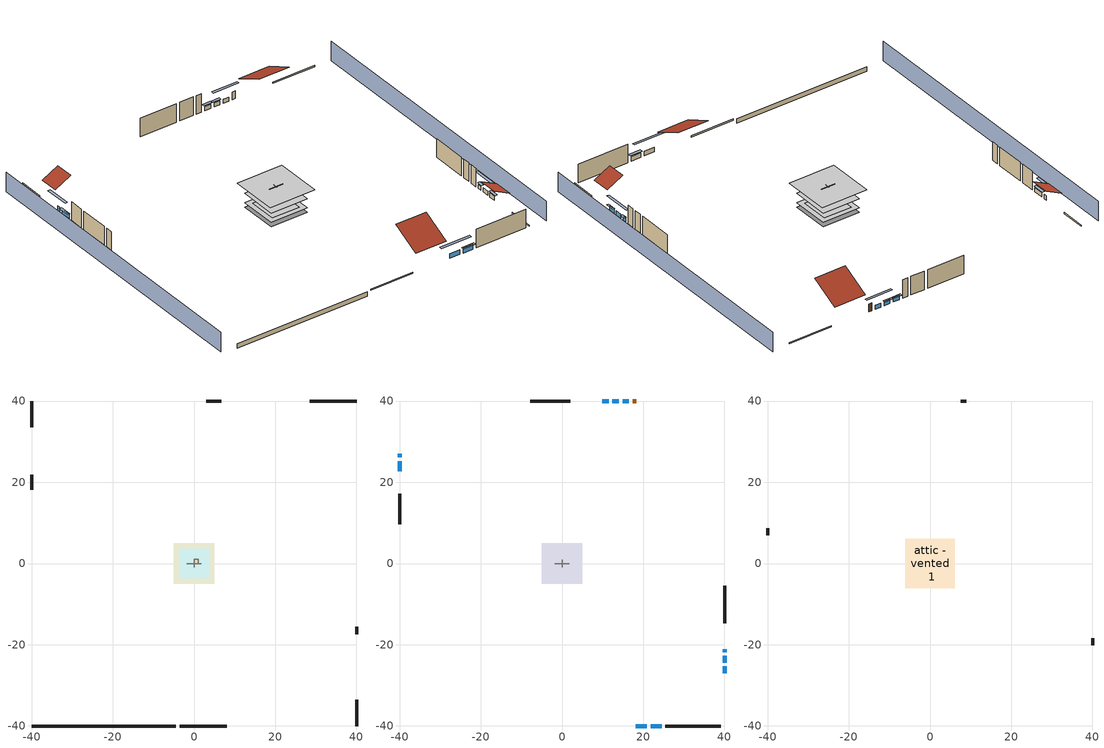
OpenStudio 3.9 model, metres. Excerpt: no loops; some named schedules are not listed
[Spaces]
garage 1
 floor foundation (Slab1 construction): -3.66,-3.66 -3.66,3.66 3.66,3.66 3.66,-3.66 z0
 wall outside (Wall1 construction): -40,21.8 -40,18.14 z0.3:5.18
 wall outside (Wall2 construction): 6.67,40 3.01,40 z0.3:5.18
 wall outside (Wall12 construction): 40,-17.43 40,-15.6 z0.3:5.18
 wall to conditioned space 1 (Wall5 construction Reversed): -1.83,0 1.83,0 z0.3:5.18
 wall to conditioned space 1 (Wall6 construction Reversed): 0,-0.91 0,0.91 z0.3:5.18
crawlspace - vented 1
 floor foundation (Slab2 construction): -4.94,-4.94 -4.94,4.94 4.94,4.94 4.94,-4.94 z-0.91
 wall outside (RimJoist1 construction): -3.5,-40 8.02,-40 z0.3:0.61
 wall outside (RimJoist2 construction): -40,40 -40,33.6 z0.3:0.61
 wall outside (RimJoist3 construction): 40,40 28.48,40 z0.3:0.61
 wall outside (RimJoist4 construction): 40,-40 40,-33.6 z0.3:0.61
 wall foundation (FoundationWall1 construction): -40,-40 -4.43,-40 z-0.91:0.3
central ac and furnace airloop ret air space
 floor adiabatic (AdiabaticConst): 0,0 0,1 1,1 1,0 z0
 wall adiabatic (AdiabaticConst): 0,1 0,0 1,0 1,1 0,1 z0:1
 ceiling adiabatic (AdiabaticConst): 1,0 1,1 0,1 0,0 z1
conditioned space 1
 floor to crawlspace - vented 1 (Floor1 construction): -4.94,-4.94 -4.94,4.94 4.94,4.94 4.94,-4.94 z0.3
 floor to garage 1 (Floor2 construction): -3.66,-3.66 -3.66,3.66 3.66,3.66 3.66,-3.66 z0.3
 floor adiabatic (AdiabaticFloorConstruction): -4.94,-4.94 -4.94,4.94 4.94,4.94 4.94,-4.94 z2.74
 wall outside (Wall3 construction): 25.45,-40 39.07,-40 z0.3:5.18
 wall outside (Wall4 construction): -40,17.21 -40,9.65 z0.3:5.18
 wall outside (Wall7 construction): 2.08,40 -7.83,40 z0.3:5.18
 wall outside (Wall8 construction): 40,-14.67 40,-5.44 z0.3:5.18
 wall outside (AdiabaticWallConstruction): 18.22,-40 20.91,-40 / 21.83,-40 24.53,-40 z0.3:1.52; -40,27.01 -40,26.12 z0.3:1.46; -40,25.2 -40,22.73 / 14.01,40 12.43,40 z0.3:1.37; 16.44,40 14.93,40 z0.3:1.31; 11.5,40 9.9,40 / 40,-24.42 40,-22.76 / 40,-27.01 40,-25.35 z0.3:1.4; 40,-21.83 40,-21.06 z0.3:1.34
 wall outside (AdiabaticWallConstruction 1): 18.28,40 17.37,40 z0.3:2.34
 window (WindowConstruction): 18.22,-40 20.91,-40 z0.3:1.52
 window (WindowConstruction 1): 21.83,-40 24.52,-40 z0.3:1.52
 window (WindowConstruction 2): -40,27.01 -40,26.12 z0.3:1.46
 window (WindowConstruction 3): -40,25.19 -40,22.73 z0.3:1.37
 window (WindowConstruction 4): 16.44,40 14.93,40 z0.3:1.31
 window (WindowConstruction 5): 14.01,40 12.43,40 z0.3:1.37
 window (WindowConstruction 6): 11.5,40 9.9,40 z0.3:1.4
 window (WindowConstruction 7): 40,-24.42 40,-22.76 z0.3:1.4
 window (WindowConstruction 8): 40,-21.83 40,-21.06 z0.3:1.34
 window (WindowConstruction 9): 40,-27.01 40,-25.35 z0.3:1.4
 door (Door): 18.28,40 17.37,40 z0.3:2.34
 ceiling adiabatic (AdiabaticFloorConstruction): 4.94,-4.94 4.94,4.94 -4.94,4.94 -4.94,-4.94 z2.74
attic - vented 1
 floor to conditioned space 1 (Floor3 construction Reversed): -6.15,-6.15 -6.15,6.15 6.15,6.15 6.15,-6.15 z5.18
 wall outside (Wall9 construction): -40,8.72 -40,6.95 z0.3:5.18
 wall outside (Wall10 construction): 40,-20.13 40,-18.36 z0.3:5.18
 wall outside (Wall11 construction): 8.97,40 7.6,40 z0.3:5.18
 roof outside (Roof1 construction): 17.29,-40,5.18 17.29,-32.54,8.91 8.95,-32.54,8.91 8.95,-40,5.18
 roof outside (Roof2 construction): -40,27.94,5.18 -35.77,27.94,7.3 -35.77,32.67,7.3 -40,32.67,5.18
 roof outside (Roof3 construction): 40,-27.94,5.18 35.77,-27.94,7.3 35.77,-32.67,7.3 40,-32.67,5.18
 roof outside (Roof4 construction): 19.21,40,5.18 19.21,32.54,8.91 27.55,32.54,8.91 27.55,40,5.18
shading: 44.57,-40 44.57,40 / -44.57,40 -44.57,-40 z0:5.18; 23.65,-40 15.47,-40 15.47,-40.61 23.65,-40.61 z4.27; 24.83,-40 21.53,-40 21.53,-40.61 24.83,-40.61 z1.83; -40,23.38 -40,29.75 -40.61,29.75 -40.61,23.38 z4.21; -40,22.43 -40,25.5 -40.61,25.5 -40.61,22.43 z1.68; 12.19,40 19.18,40 19.18,40.61 12.19,40.61 z4.05; 12.12,40 14.31,40 14.31,40.61 12.12,40.61 z1.68; 9.6,40 11.81,40 11.81,40.61 9.6,40.61 z1.71; 40,-20.01 40,-27.16 40.61,-27.16 40.61,-20.01 z4.15; 40,-20.75 40,-22.13 40.61,-22.13 40.61,-20.75 z1.65; 40,-25.04 40,-27.31 40.61,-27.31 40.61,-25.04 z1.71
[Site]
Portland Intl Arpt_OR: Latitude {deg}=45.59; Longitude {deg}=-122.6; Time Zone {hr}=-8; Elevation {m}=33; Terrain=Suburbs; Keep Site Location Information=Yes
[Site:GroundTemperature:Shallow]
10.2558, 8.96328, 8.85977, 9.47314, 11.9355, 14.3863, 16.5111, 17.8571, 17.9714, 16.8767, 14.8061, 12.4304
[Site:WaterMainsTemperature]
Calculation Method=Schedule; Temperature Schedule=mains temperature schedule
[Building]
Building 1
[Material] Roughness=Rough
Name | Thickness {m} | Conductivity {W/m-K} | Density {kg/m3} | Specific Heat {J/kg-K} | Thermal Absorptance | Solar Absorptance | Visible Absorptance
asphalt or fiberglass shingles | 0.00635 | 0.162714 | 1121.4 | 1465.45 | 0.9 | 0.85 | 0.85
roof rigid ins | 0.00281632 | 0.029427 | 32.04 | 1214.23 | 0.9 | 0.7 | 0.7
osb sheathing 0.5 in. | 0.0127 | 0.115458 | 512.64 | 1214.23 | 0.9 | 0.6 | 0.6
wood siding | 0.0254 | 0.102417 | 544.68 | 1172.36 | 0.9 | 0.85 | 0.85
osb sheathing 0.5 in. 1 | 0.0127 | 0.115458 | 512.64 | 1214.23 | 0.9 | 0.7 | 0.7
wall stud and cavity | 0.1397 | 0.727959 | 139.0536 | 1170.24 | 0.9 | 0.6 | 0.6
wall rigid ins; floor rigid ins | 0.051816 | 0.029427 | 32.04 | 1214.23 | 0.9 | 0.7 | 0.7
wall stud and cavity 1 | 0.1397 | 0.230639 | 139.0536 | 1170.24 | 0.9 | 0.7 | 0.7
gypsum board | 0.0127 | 0.160291 | 801 | 837.4 | 0.9 | 0.6 | 0.6
wall rigid ins 1; wall rigid ins 2 | 0.051816 | 0.029427 | 32.04 | 1214.23
wall stud and cavity 2 | 0.1397 | 0.181744 | 139.0536 | 1170.24 | 0.9 | 0.7 | 0.7
rim joist stud and cavity | 0.0508 | 0.178688 | 50.32683 | 1063.81 | 0.9 | 0.6 | 0.6
floor stud and cavity | 0.1397 | 0.0972396 | 92.3553 | 1139.71 | 0.9 | 0.7 | 0.7
osb sheathing 0.75 in. | 0.01905 | 0.115458 | 512.64 | 1214.23 | 0.9 | 0.7 | 0.7
floor covering | 0.0127 | 0.0433444 | 54.468 | 1339.84 | 0.9 | 0.6 | 0.6
ceiling loosefill ins | 0.254 | 0.0480833 | 16.02 | 1046.75 | 0.9 | 0.7 | 0.7
ceiling stud and cavity | 0.1397 | 0.104117 | 65.682 | 1177.47 | 0.9 | 0.7 | 0.7
concrete 4.0 in. | 0.1016 | 1.803125 | 2242.8 | 837.4 | 0.9 | 0.7 | 0.7
concrete 8.0 in. | 0.2032 | 1.803125 | 2242.8 | 837.4 | 0.9 | 0.7 | 0.7
soil 0.5 in. | 0.0127 | 1.3848 | 1842.3 | 418.7 | 0.9 | 0.7 | 0.7
wood siding 1; wood siding 2 | 0.0254 | 0.102417 | 544.68 | 1172.36
wall rigid ins 3; floor rigid ins 1 | 0.512978 | 0.029427 | 32.04 | 1214.23 | 0.9 | 0.7 | 0.7
wall stud and cavity 3 | 0.0889 | 0.380278 | 52.3479 | 1209.89 | 0.9 | 0.7 | 0.7
door material | 0.04445 | 0.0612267 | 512.64 | 1214.23 | 0.9 | 0.7 | 0.7
floor stud and cavity 1 | 0.1397 | 1.75129 | 37.0049 | 1207.88 | 0.9 | 0.7 | 0.7
wall stud and cavity 4 | 0.0889 | 0.391764 | 83.0341 | 1211.67 | 0.9 | 0.7 | 0.7
furniture material conditioned space 1; furniture material garage 1 | 0.1524 | 0.115458 | 640.8 | 1214.23 | 0.9 | 0.6 | 0.6
[Construction]
Roof1 construction; Roof2 construction; Roof3 construction; Roof4 construction: asphalt or fiberglass shingles, roof rigid ins, osb sheathing 0.5 in.
Wall1 construction; Wall2 construction; Wall9 construction; Wall10 construction; Wall11 construction; Wall12 construction: wood siding, osb sheathing 0.5 in. 1, wall stud and cavity
Wall3 construction; Wall4 construction: wood siding, wall rigid ins, osb sheathing 0.5 in. 1, wall stud and cavity 1, gypsum board
Wall5 construction Reversed: gypsum board, wall stud and cavity 2, osb sheathing 0.5 in. 1, wall rigid ins 1
Wall6 construction Reversed: gypsum board, wall stud and cavity 2, osb sheathing 0.5 in. 1, wall rigid ins 2
Wall7 construction; Wall8 construction: wood siding, wall rigid ins 1, osb sheathing 0.5 in. 1, wall stud and cavity 1, gypsum board
RimJoist1 construction; RimJoist2 construction; RimJoist3 construction; RimJoist4 construction: wood siding, rim joist stud and cavity
Floor1 construction; Floor2 construction: floor stud and cavity, floor rigid ins, osb sheathing 0.75 in., floor covering
Floor3 construction Reversed: gypsum board, ceiling stud and cavity, ceiling loosefill ins
Slab1 construction: concrete 4.0 in.
FoundationWall1 construction: concrete 8.0 in.
Slab2 construction: soil 0.5 in.
WindowConstruction; WindowConstruction 1; WindowConstruction 2; WindowConstruction 3; WindowConstruction 4; WindowConstruction 5; WindowConstruction 6; WindowConstruction 7; WindowConstruction 8; WindowConstruction 9: WindowMaterial
AdiabaticWallConstruction: wood siding 1, wall rigid ins 3, wall stud and cavity 3, gypsum board
Door: door material
AdiabaticWallConstruction 1: wood siding 2, wall rigid ins 3, wall stud and cavity 3, gypsum board
AdiabaticFloorConstruction: floor stud and cavity 1, floor rigid ins 1, osb sheathing 0.75 in., floor covering
PartitionWallConstruction: gypsum board, wall stud and cavity 4, gypsum board
furniture construction conditioned space 1: furniture material conditioned space 1
furniture construction garage 1: furniture material garage 1
AdiabaticConst: Adiabatic
[WindowMaterial:SimpleGlazingSystem]
WindowMaterial: U-Factor {W/m2-K}=4.31528; Solar Heat Gain Coefficient=0.67
[Material:NoMass]
Adiabatic: Roughness=Rough; Thermal Resistance {m2-K/W}=176.1
[ThermalZone] Multiplier=1; Use Ideal Air Loads=No
Name | Volume {m3} | Thermostat
conditioned space | 606.66 | conditioned space temperature setpoint
attic - vented | 138.513
garage | 130.484
crawlspace - vented | 119.044
central ac and furnace airloop ret air zone | 1
[Sizing:Zone] Zone Cooling Design Supply Air Temperature Input Method=SupplyAirTemperature; Zone Cooling Design Supply Air Temperature {C}=14; Zone Cooling Design Supply Air Temperature Difference {deltaC}=11.11; Zone Heating Design Supply Air Temperature Input Method=SupplyAirTemperature; Zone Heating Design Supply Air Temperature {C}=40; Zone Heating Design Supply Air Temperature Difference {deltaC}=11.11; Zone Cooling Design Supply Air Humidity Ratio {kg-H2O/kg-air}=0.0085; Zone Heating Design Supply Air Humidity Ratio {kg-H2O/kg-air}=0.008; Cooling Design Air Flow Method=DesignDay; Heating Design Air Flow Method=DesignDay; Account for Dedicated Outdoor Air System=No; Dedicated Outdoor Air System Control Strategy=NeutralSupplyAir; Dedicated Outdoor Air Low Setpoint Temperature for Design {C}=autosize; Dedicated Outdoor Air High Setpoint Temperature for Design {C}=autosize; Zone Load Sizing Method=Sensible Load Only No Latent Load; Zone Latent Cooling Design Supply Air Humidity Ratio Input Method=HumidityRatioDifference; Zone Cooling Design Supply Air Humidity Ratio Difference {kgWater/kgDryAir}=0.005; Zone Latent Heating Design Supply Air Humidity Ratio Input Method=HumidityRatioDifference; Zone Humidification Design Supply Air Humidity Ratio Difference {kgWater/kgDryAir}=0.005; Sizing Option=Coincident
attic - vented; garage; crawlspace - vented; central ac and furnace airloop ret air zone
[Space]
Name | Thermal Zone | Volume {m3}
conditioned space 1 | conditioned space | 606.66
attic - vented 1 | attic - vented | 138.513
garage 1 | garage | 130.484
crawlspace - vented 1 | crawlspace - vented | 119.044
central ac and furnace airloop ret air space | central ac and furnace airloop ret air zone
[ThermostatSetpoint:DualSetpoint]
conditioned space temperature setpoint: Heating Setpoint Temperature Schedule=heating setpoint; Cooling Setpoint Temperature Schedule=cooling setpoint; Temperature Difference Between Cutout And Setpoint {deltaC}=0
[Foundation:Kiva] Wall Depth Below Slab {m}=0.2032
Name | Initial Indoor Air Temperature {C} | Wall Height Above Grade {m}
Foundation Kiva 1 | 13.4258 | 0.1016
Foundation Kiva 2 | 7.69436 | 0.3048
[Foundation:Kiva:Settings]
Soil Conductivity {W/m-K}=1.3848; Soil Density {kg/m3}=1842.3; Soil Specific Heat {J/kg-K}=418.7; Ground Solar Absorptivity=0.9; Ground Thermal Absorptivity=0.9; Ground Surface Roughness {m}=0.03; Far-Field Width {m}=40; Deep-Ground Boundary Condition=ZeroFlux; Deep-Ground Depth {m}=40; Minimum Cell Dimension {m}=0.2; Maximum Cell Growth Coefficient=3; Simulation Timestep=Timestep
[SurfaceProperty:ExposedFoundationPerimeter] Exposed Perimeter Calculation Method=TotalExposedPerimeter
Name | Total Exposed Perimeter {m}
Slab1 | 18.288
Slab2 | 35.57016
[SurfaceProperty:IncidentSolarMultiplier] Incident Solar Multiplier=1; Incident Solar Multiplier Schedule=trans schedule winter=0.85 summer=0.7
Window1; Window2; Window3; Window4; Window5; Window6; Window7; Window8; Window9; Window10
[InternalMass:Definition] Design Level Calculation Method=SurfaceArea
Name | Construction | Surface Area {m2}
partition wall mass | PartitionWallConstruction | 248.794
furniture mass conditioned space 1 | furniture construction conditioned space 1 | 99.51774
furniture mass garage 1 | furniture construction garage 1 | 5.35122
[InternalMass] Multiplier=1
Name | Internal Mass Definition | Space or SpaceType
partition wall mass | partition wall mass | conditioned space 1
furniture mass conditioned space 1 | furniture mass conditioned space 1 | conditioned space 1
furniture mass garage 1 | furniture mass garage 1 | garage 1
[Fan:SystemModel]
central ac and furnace supply fan: Availability Schedule=Always On Discrete; Design Maximum Air Flow Rate {m3/s}=0.710753; Speed Control Method=Discrete; Electric Power Minimum Flow Rate Fraction=0.2; Design Pressure Rise {Pa}=500; Motor Efficiency=1; Motor In Air Stream Fraction=1; Design Electric Power Consumption {W}=autosize; Design Power Sizing Method=PowerPerFlow; Electric Power Per Unit Flow Rate {W/(m3/s)}=1059.44; Electric Power Per Unit Flow Rate Per Unit Pressure {W-s/m3-Pa}=1.66667; Fan Total Efficiency=0.7; Motor Loss Radiative Fraction=0; Speed Flow Fraction 1=0.86587; Speed Electric Power Fraction 1=0.64917; Speed Flow Fraction 2=1; Speed Electric Power Fraction 2=1
[EnergyManagementSystem:Sensor]
Name | Output Variable or Output Meter Index Key | Output Variable or Output Meter
central_ac_and_furnace_supply_fan_s; central_ac_and_furnace_supply_fan_s_1 | central ac and furnace supply fan | Fan Electricity Energy
water_heater_amb_temp; fridge_tin_s_1 | garage | Zone Mean Air Temperature
water_heater_amb_rh | garage | Zone Air Relative Humidity
water_heater_T_set | water heater setpoint | Schedule Value
out_pb_s |  | Site Outdoor Air Barometric Pressure
out_wt_s |  | Site Outdoor Air Humidity Ratio
site_vw_s |  | Site Wind Speed
cool_season | cooling season schedule | Schedule Value
central_ac_and_furnace_airloop_Fan_RTF_s | central ac and furnace supply fan | Fan Runtime Fraction Speed 1
central_ac_and_furnace_airloop_Fan_RTF_s_1 | central ac and furnace supply fan | Fan Runtime Fraction Speed 2
central_ac_and_furnace_airloop_AH_MFR_s | Node 7 | System Node Mass Flow Rate
central_ac_and_furnace_airloop_AH_VFR_s | Node 7 | System Node Current Density Volume Flow Rate
central_ac_and_furnace_airloop_AH_Tout_s | Node 7 | System Node Temperature
central_ac_and_furnace_airloop_AH_Wout_s | Node 7 | System Node Humidity Ratio
central_ac_and_furnace_airloop_RA_T_s | Node 10 | System Node Temperature
central_ac_and_furnace_airloop_Ra_W_s | Node 10 | System Node Humidity Ratio
central_ac_and_furnace_airloop_0_DZ_T_s | crawlspace - vented | Zone Air Temperature
central_ac_and_furnace_airloop_0_DZ_W_s | crawlspace - vented | Zone Mean Air Humidity Ratio
natural_vent_s | natural vent schedule | Schedule Value
htg_sp_s; htg_sp_s_1 | heating setpoint | Schedule Value
clg_sp_s; clg_sp_s_1 | cooling setpoint | Schedule Value
htg_load_cond |  | Heating:EnergyTransfer:Zone:CONDITIONED SPACE
clg_load_cond |  | Cooling:EnergyTransfer:Zone:CONDITIONED SPACE
htg_load_duct |  | Heating:EnergyTransfer:Zone:CENTRAL AC AND FURNACE AIRLOOP RET AIR ZONE
clg_load_duct |  | Cooling:EnergyTransfer:Zone:CENTRAL AC AND FURNACE AIRLOOP RET AIR ZONE
s_conv | Floor1 | Surface Inside Face Convection Heat Gain Energy
s_ig | Floor1 | Surface Inside Face Internal Gains Radiation Heat Gain Energy
s_sol | Floor1 | Surface Inside Face Solar Radiation Heat Gain Energy
s_lgt | Floor1 | Surface Inside Face Lights Radiation Heat Gain Energy
s_surf | Floor1 | Surface Inside Face Net Surface Thermal Radiation Heat Gain Energy
s_conv_1 | Floor2 | Surface Inside Face Convection Heat Gain Energy
s_ig_1 | Floor2 | Surface Inside Face Internal Gains Radiation Heat Gain Energy
s_sol_1 | Floor2 | Surface Inside Face Solar Radiation Heat Gain Energy
s_lgt_1 | Floor2 | Surface Inside Face Lights Radiation Heat Gain Energy
s_surf_1 | Floor2 | Surface Inside Face Net Surface Thermal Radiation Heat Gain Energy
s_conv_2 | Floor3 | Surface Inside Face Convection Heat Gain Energy
s_ig_2 | Floor3 | Surface Inside Face Internal Gains Radiation Heat Gain Energy
s_sol_2 | Floor3 | Surface Inside Face Solar Radiation Heat Gain Energy
s_lgt_2 | Floor3 | Surface Inside Face Lights Radiation Heat Gain Energy
s_surf_2 | Floor3 | Surface Inside Face Net Surface Thermal Radiation Heat Gain Energy
s_conv_3 | inferred conditioned ceiling | Surface Inside Face Convection Heat Gain Energy
s_ig_3 | inferred conditioned ceiling | Surface Inside Face Internal Gains Radiation Heat Gain Energy
s_sol_3 | inferred conditioned ceiling | Surface Inside Face Solar Radiation Heat Gain Energy
s_lgt_3 | inferred conditioned ceiling | Surface Inside Face Lights Radiation Heat Gain Energy
s_surf_3 | inferred conditioned ceiling | Surface Inside Face Net Surface Thermal Radiation Heat Gain Energy
s_conv_4 | inferred conditioned floor | Surface Inside Face Convection Heat Gain Energy
s_ig_4 | inferred conditioned floor | Surface Inside Face Internal Gains Radiation Heat Gain Energy
s_sol_4 | inferred conditioned floor | Surface Inside Face Solar Radiation Heat Gain Energy
s_lgt_4 | inferred conditioned floor | Surface Inside Face Lights Radiation Heat Gain Energy
s_surf_4 | inferred conditioned floor | Surface Inside Face Net Surface Thermal Radiation Heat Gain Energy
ss_sol | Door1 | Surface Inside Face Solar Radiation Heat Gain Energy
ss_lgt | Door1 | Surface Inside Face Lights Radiation Heat Gain Energy
ss_conv | Door1 | Surface Inside Face Convection Heat Gain Energy
ss_ig | Door1 | Surface Inside Face Internal Gains Radiation Heat Gain Energy
ss_surf | Door1 | Surface Inside Face Net Surface Thermal Radiation Heat Gain Energy
ss_conv_1 | Window1 | Surface Inside Face Convection Heat Gain Energy
ss_ig_1 | Window1 | Surface Inside Face Internal Gains Radiation Heat Gain Energy
ss_surf_1 | Window1 | Surface Inside Face Net Surface Thermal Radiation Heat Gain Energy
ss_trans_in | Window1 | Surface Window Transmitted Solar Radiation Rate
ss_back_out | Window1 | Surface Window Shortwave from Zone Back Out Window Heat Transfer Rate
ss_trans_out | Window1 | Surface Inside Face Initial Transmitted Diffuse Transmitted Out Window Solar Radiation Rate
ss_conv_2 | Window10 | Surface Inside Face Convection Heat Gain Energy
ss_ig_2 | Window10 | Surface Inside Face Internal Gains Radiation Heat Gain Energy
ss_surf_2 | Window10 | Surface Inside Face Net Surface Thermal Radiation Heat Gain Energy
ss_trans_in_1 | Window10 | Surface Window Transmitted Solar Radiation Rate
ss_back_out_1 | Window10 | Surface Window Shortwave from Zone Back Out Window Heat Transfer Rate
ss_trans_out_1 | Window10 | Surface Inside Face Initial Transmitted Diffuse Transmitted Out Window Solar Radiation Rate
ss_conv_3 | Window2 | Surface Inside Face Convection Heat Gain Energy
ss_ig_3 | Window2 | Surface Inside Face Internal Gains Radiation Heat Gain Energy
ss_surf_3 | Window2 | Surface Inside Face Net Surface Thermal Radiation Heat Gain Energy
ss_trans_in_2 | Window2 | Surface Window Transmitted Solar Radiation Rate
ss_back_out_2 | Window2 | Surface Window Shortwave from Zone Back Out Window Heat Transfer Rate
ss_trans_out_2 | Window2 | Surface Inside Face Initial Transmitted Diffuse Transmitted Out Window Solar Radiation Rate
ss_conv_4 | Window3 | Surface Inside Face Convection Heat Gain Energy
ss_ig_4 | Window3 | Surface Inside Face Internal Gains Radiation Heat Gain Energy
ss_surf_4 | Window3 | Surface Inside Face Net Surface Thermal Radiation Heat Gain Energy
ss_trans_in_3 | Window3 | Surface Window Transmitted Solar Radiation Rate
ss_back_out_3 | Window3 | Surface Window Shortwave from Zone Back Out Window Heat Transfer Rate
ss_trans_out_3 | Window3 | Surface Inside Face Initial Transmitted Diffuse Transmitted Out Window Solar Radiation Rate
ss_conv_5 | Window4 | Surface Inside Face Convection Heat Gain Energy
ss_ig_5 | Window4 | Surface Inside Face Internal Gains Radiation Heat Gain Energy
ss_surf_5 | Window4 | Surface Inside Face Net Surface Thermal Radiation Heat Gain Energy
ss_trans_in_4 | Window4 | Surface Window Transmitted Solar Radiation Rate
ss_back_out_4 | Window4 | Surface Window Shortwave from Zone Back Out Window Heat Transfer Rate
ss_trans_out_4 | Window4 | Surface Inside Face Initial Transmitted Diffuse Transmitted Out Window Solar Radiation Rate
ss_conv_6 | Window5 | Surface Inside Face Convection Heat Gain Energy
ss_ig_6 | Window5 | Surface Inside Face Internal Gains Radiation Heat Gain Energy
ss_surf_6 | Window5 | Surface Inside Face Net Surface Thermal Radiation Heat Gain Energy
ss_trans_in_5 | Window5 | Surface Window Transmitted Solar Radiation Rate
ss_back_out_5 | Window5 | Surface Window Shortwave from Zone Back Out Window Heat Transfer Rate
ss_trans_out_5 | Window5 | Surface Inside Face Initial Transmitted Diffuse Transmitted Out Window Solar Radiation Rate
ss_conv_7 | Window6 | Surface Inside Face Convection Heat Gain Energy
ss_ig_7 | Window6 | Surface Inside Face Internal Gains Radiation Heat Gain Energy
ss_surf_7 | Window6 | Surface Inside Face Net Surface Thermal Radiation Heat Gain Energy
ss_trans_in_6 | Window6 | Surface Window Transmitted Solar Radiation Rate
ss_back_out_6 | Window6 | Surface Window Shortwave from Zone Back Out Window Heat Transfer Rate
ss_trans_out_6 | Window6 | Surface Inside Face Initial Transmitted Diffuse Transmitted Out Window Solar Radiation Rate
ss_conv_8 | Window7 | Surface Inside Face Convection Heat Gain Energy
ss_ig_8 | Window7 | Surface Inside Face Internal Gains Radiation Heat Gain Energy
ss_surf_8 | Window7 | Surface Inside Face Net Surface Thermal Radiation Heat Gain Energy
ss_trans_in_7 | Window7 | Surface Window Transmitted Solar Radiation Rate
ss_back_out_7 | Window7 | Surface Window Shortwave from Zone Back Out Window Heat Transfer Rate
ss_trans_out_7 | Window7 | Surface Inside Face Initial Transmitted Diffuse Transmitted Out Window Solar Radiation Rate
ss_conv_9 | Window8 | Surface Inside Face Convection Heat Gain Energy
ss_ig_9 | Window8 | Surface Inside Face Internal Gains Radiation Heat Gain Energy
ss_surf_9 | Window8 | Surface Inside Face Net Surface Thermal Radiation Heat Gain Energy
ss_trans_in_8 | Window8 | Surface Window Transmitted Solar Radiation Rate
ss_back_out_8 | Window8 | Surface Window Shortwave from Zone Back Out Window Heat Transfer Rate
ss_trans_out_8 | Window8 | Surface Inside Face Initial Transmitted Diffuse Transmitted Out Window Solar Radiation Rate
ss_conv_10 | Window9 | Surface Inside Face Convection Heat Gain Energy
ss_ig_10 | Window9 | Surface Inside Face Internal Gains Radiation Heat Gain Energy
ss_surf_10 | Window9 | Surface Inside Face Net Surface Thermal Radiation Heat Gain Energy
ss_trans_in_9 | Window9 | Surface Window Transmitted Solar Radiation Rate
ss_back_out_9 | Window9 | Surface Window Shortwave from Zone Back Out Window Heat Transfer Rate
ss_trans_out_9 | Window9 | Surface Inside Face Initial Transmitted Diffuse Transmitted Out Window Solar Radiation Rate
s_conv_5 | Wall3 | Surface Inside Face Convection Heat Gain Energy
s_ig_5 | Wall3 | Surface Inside Face Internal Gains Radiation Heat Gain Energy
s_sol_5 | Wall3 | Surface Inside Face Solar Radiation Heat Gain Energy
s_lgt_5 | Wall3 | Surface Inside Face Lights Radiation Heat Gain Energy
s_surf_5 | Wall3 | Surface Inside Face Net Surface Thermal Radiation Heat Gain Energy
s_conv_6 | Wall4 | Surface Inside Face Convection Heat Gain Energy
s_ig_6 | Wall4 | Surface Inside Face Internal Gains Radiation Heat Gain Energy
s_sol_6 | Wall4 | Surface Inside Face Solar Radiation Heat Gain Energy
s_lgt_6 | Wall4 | Surface Inside Face Lights Radiation Heat Gain Energy
s_surf_6 | Wall4 | Surface Inside Face Net Surface Thermal Radiation Heat Gain Energy
s_conv_7 | Wall5 | Surface Inside Face Convection Heat Gain Energy
s_ig_7 | Wall5 | Surface Inside Face Internal Gains Radiation Heat Gain Energy
s_sol_7 | Wall5 | Surface Inside Face Solar Radiation Heat Gain Energy
s_lgt_7 | Wall5 | Surface Inside Face Lights Radiation Heat Gain Energy
s_surf_7 | Wall5 | Surface Inside Face Net Surface Thermal Radiation Heat Gain Energy
s_conv_8 | Wall6 | Surface Inside Face Convection Heat Gain Energy
s_ig_8 | Wall6 | Surface Inside Face Internal Gains Radiation Heat Gain Energy
s_sol_8 | Wall6 | Surface Inside Face Solar Radiation Heat Gain Energy
s_lgt_8 | Wall6 | Surface Inside Face Lights Radiation Heat Gain Energy
s_surf_8 | Wall6 | Surface Inside Face Net Surface Thermal Radiation Heat Gain Energy
s_conv_9 | Wall7 | Surface Inside Face Convection Heat Gain Energy
s_ig_9 | Wall7 | Surface Inside Face Internal Gains Radiation Heat Gain Energy
s_sol_9 | Wall7 | Surface Inside Face Solar Radiation Heat Gain Energy
s_lgt_9 | Wall7 | Surface Inside Face Lights Radiation Heat Gain Energy
s_surf_9 | Wall7 | Surface Inside Face Net Surface Thermal Radiation Heat Gain Energy
s_conv_10 | Wall8 | Surface Inside Face Convection Heat Gain Energy
s_ig_10 | Wall8 | Surface Inside Face Internal Gains Radiation Heat Gain Energy
s_sol_10 | Wall8 | Surface Inside Face Solar Radiation Heat Gain Energy
s_lgt_10 | Wall8 | Surface Inside Face Lights Radiation Heat Gain Energy
s_surf_10 | Wall8 | Surface Inside Face Net Surface Thermal Radiation Heat Gain Energy
im_conv | furniture mass conditioned space 1 | Surface Inside Face Convection Heat Gain Energy
im_ig | furniture mass conditioned space 1 | Surface Inside Face Internal Gains Radiation Heat Gain Energy
im_sol | furniture mass conditioned space 1 | Surface Inside Face Solar Radiation Heat Gain Energy
im_lgt | furniture mass conditioned space 1 | Surface Inside Face Lights Radiation Heat Gain Energy
im_surf | furniture mass conditioned space 1 | Surface Inside Face Net Surface Thermal Radiation Heat Gain Energy
im_conv_1 | partition wall mass | Surface Inside Face Convection Heat Gain Energy
im_ig_1 | partition wall mass | Surface Inside Face Internal Gains Radiation Heat Gain Energy
im_sol_1 | partition wall mass | Surface Inside Face Solar Radiation Heat Gain Energy
im_lgt_1 | partition wall mass | Surface Inside Face Lights Radiation Heat Gain Energy
im_surf_1 | partition wall mass | Surface Inside Face Net Surface Thermal Radiation Heat Gain Energy
airflow_gain | infil flow | Infiltration Sensible Heat Gain Energy
airflow_loss | infil flow | Infiltration Sensible Heat Loss Energy
airflow_gain_1 | natural vent flow | Infiltration Sensible Heat Gain Energy
airflow_loss_1 | natural vent flow | Infiltration Sensible Heat Loss Energy
airflow_gain_2 | whole house fan flow | Infiltration Sensible Heat Gain Energy
airflow_loss_2 | whole house fan flow | Infiltration Sensible Heat Loss Energy
mv_conv | mech vent house fan | Electric Equipment Convective Heating Energy
mv_rad | mech vent house fan | Electric Equipment Radiant Heating Energy
mv_conv_1 | mech vent house fan cfis | Electric Equipment Convective Heating Energy
mv_rad_1 | mech vent house fan cfis | Electric Equipment Radiant Heating Energy
mv_conv_2 | mech vent house fan latent load | Other Equipment Convective Heating Energy
mv_rad_2 | mech vent house fan latent load | Other Equipment Radiant Heating Energy
mv_conv_3 | mech vent house fan sensible load | Other Equipment Convective Heating Energy
mv_rad_3 | mech vent house fan sensible load | Other Equipment Radiant Heating Energy
ducts_conv | central ac and furnace airloop_0 RetCondToRP | Other Equipment Convective Heating Energy
ducts_rad | central ac and furnace airloop_0 RetCondToRP | Other Equipment Radiant Heating Energy
ducts_conv_1 | central ac and furnace airloop_0 RetLatLkToRP | Other Equipment Convective Heating Energy
ducts_rad_1 | central ac and furnace airloop_0 RetLatLkToRP | Other Equipment Radiant Heating Energy
ducts_conv_2 | central ac and furnace airloop_0 RetSensLkToRP | Other Equipment Convective Heating Energy
ducts_rad_2 | central ac and furnace airloop_0 RetSensLkToRP | Other Equipment Radiant Heating Energy
ducts_conv_3 | central ac and furnace airloop_0 SupCondToLv | Other Equipment Convective Heating Energy
ducts_rad_3 | central ac and furnace airloop_0 SupCondToLv | Other Equipment Radiant Heating Energy
ducts_conv_4 | central ac and furnace airloop_0 SupLatLkToCond | Other Equipment Convective Heating Energy
ducts_rad_4 | central ac and furnace airloop_0 SupLatLkToCond | Other Equipment Radiant Heating Energy
ducts_conv_5 | central ac and furnace airloop_0 SupSensLkToCond | Other Equipment Convective Heating Energy
ducts_rad_5 | central ac and furnace airloop_0 SupSensLkToCond | Other Equipment Radiant Heating Energy
ig_ee_conv | clothes dryer | Electric Equipment Convective Heating Energy
ig_ee_rad | clothes dryer | Electric Equipment Radiant Heating Energy
ig_ee_conv_1 | clothes washer | Electric Equipment Convective Heating Energy
ig_ee_rad_1 | clothes washer | Electric Equipment Radiant Heating Energy
ig_ee_conv_2 | cooking range | Electric Equipment Convective Heating Energy
ig_ee_rad_2 | cooking range | Electric Equipment Radiant Heating Energy
ig_ee_conv_3 | dishwasher | Electric Equipment Convective Heating Energy
ig_ee_rad_3 | dishwasher | Electric Equipment Radiant Heating Energy
ig_ee_conv_4 | fridge | Electric Equipment Convective Heating Energy
ig_ee_rad_4 | fridge | Electric Equipment Radiant Heating Energy
ig_ee_conv_5 | whole house fan | Electric Equipment Convective Heating Energy
ig_ee_rad_5 | whole house fan | Electric Equipment Radiant Heating Energy
ig_oe_conv | clothes dryer 1 | Other Equipment Convective Heating Energy
ig_oe_rad | clothes dryer 1 | Other Equipment Radiant Heating Energy
ig_oe_conv_1 | cooking range 1 | Other Equipment Convective Heating Energy
ig_oe_rad_1 | cooking range 1 | Other Equipment Radiant Heating Energy
ig_oe_conv_2 | general water use latent | Other Equipment Convective Heating Energy
ig_oe_rad_2 | general water use latent | Other Equipment Radiant Heating Energy
ig_oe_conv_3 | general water use sensible | Other Equipment Convective Heating Energy
ig_oe_rad_3 | general water use sensible | Other Equipment Radiant Heating Energy
[EnergyManagementSystem:Program]
central_ac_and_furnace_supply_fan_disaggregate_program: Set central_ac_and_furnace_supply_fan_clg = 0; If central_ac_and_furnace_clg_coil_s > 0; Set central_ac_and_furnace_supply_fan_clg = central_ac_and_furnace_supply_fan_s; EndIf
central_ac_and_furnace_supply_fan_disaggregate_program_1: Set central_ac_and_furnace_supply_fan_primary_htg = 0; If central_ac_and_furnace_htg_coil_s > 0; Set central_ac_and_furnace_supply_fan_primary_htg = central_ac_and_furnace_supply_fan_s_1; EndIf
water_heater_InletAir: Set water_heater_Tamb_act = water_heater_amb_temp; Set water_heater_RHamb_act = 0; Set water_heater_RHamb_act = water_heater_RHamb_act + (water_heater_amb_rh / 100) / 1; Set water_heater_sens_act = (0 - water_heater_sens_cool - (water_heater_tl + water_heater_fan_pwr)) / 1; Set water_heater_lat_act = (0 - water_heater_lat_cool) / 1
water_heater_Control: Set water_heater_HPWHSchedOverride = water_heater_T_set; If (water_heater_amb_temp<5.56) || (water_heater_amb_temp>48.89); Set water_heater_UESchedOverride = water_heater_T_set; Set water_heater_LESchedOverride = water_heater_T_set; Else; Set water_heater_UESchedOverride = water_heater_T_set - 9.0; Set water_heater_LESchedOverride = 0; EndIf
water_heater_hpwh_EC_adj: If WarmupFlag == 0; Set dhw_e_cons = water_heater_tank_energy + water_heater_tank_on_cycle_parasitic + water_heater_tank_off_cycle_parasitic + water_heater_coil_energy + water_heater_fan_energy; Set water_heater_hpwh_ec_adj_act = 0.0 * dhw_e_cons / 1; EndIf
fridge_schedule_program: Set Tin = fridge_tin_s*(9.0/5.0)+32.0; Set fridge_schedule_act = 0; If (Hour == 0); Set fridge_schedule_act = (-0.487+0.019*Tin); ElseIf (Hour == 1); Set fridge_schedule_act = (-0.34+0.016*Tin); ElseIf (Hour == 2); Set fridge_schedule_act = (-0.37+0.017*Tin); ElseIf (Hour == 3); Set fridge_schedule_act = (-0.361+0.016*Tin); ElseIf (Hour == 4); Set fridge_schedule_act = (-0.515+0.018*Tin); ElseIf (Hour == 5); Set fridge_schedule_act = (-0.684+0.021*Tin); ElseIf (Hour == 6); Set fridge_schedule_act = (-0.471+0.019*Tin); ElseIf (Hour == 7); Set fridge_schedule_act = (-0.159+0.015*Tin); ElseIf (Hour == 8); Set fridge_schedule_act = (-0.079+0.015*Tin); ElseIf (Hour == 9); Set fridge_schedule_act = (-0.417+0.019*Tin); ElseIf (Hour == 10); Set fridge_schedule_act = (-0.411+0.018*Tin); ElseIf (Hour == 11); Set fridge_schedule_act = (-0.386+0.018*Tin); ElseIf (Hour == 12); Set fridge_schedule_act = (-0.24+0.016*Tin); ElseIf (Hour == 13); Set fridge_schedule_act = (-0.314+0.017*Tin); ElseIf (Hour == 14); Set fridge_schedule_act = (-0.16+0.015*Tin); ElseIf (Hour == 15); Set fridge_schedule_act = (-0.121+0.015*Tin); ElseIf (Hour == 16); Set fridge_schedule_act = (-0.469+0.02*Tin); ElseIf (Hour == 17); Set fridge_schedule_act = (-0.412+0.02*Tin); ElseIf (Hour == 18); Set fridge_schedule_act = (-0.091+0.017*Tin); ElseIf (Hour == 19); Set fridge_schedule_act = (0.077+0.014*Tin); ElseIf (Hour == 20); Set fridge_schedule_act = (-0.118+0.016*Tin); ElseIf (Hour == 21); Set fridge_schedule_act = (-0.247+0.017*Tin); ElseIf (Hour == 22); Set fridge_schedule_act = (-0.445+0.019*Tin); ElseIf (Hour == 23); Set fridge_schedule_act = (-0.544+0.02*Tin); EndIf
[EnergyManagementSystem:Actuator]
Name | Actuated Component | Actuated Component Type | Actuated Component Control Type | Zone or Space
water_heater_sens_act | water heater sens | OtherEquipment | Power Level | garage 1
water_heater_lat_act | water heater lat | OtherEquipment | Power Level | garage 1
water_heater_hpwh_ec_adj_act | water heater energy adjustment1 | OtherEquipment | Power Level | garage 1
central_ac_and_furnace_airloop_0_SupSensLkToCond_act | central ac and furnace airloop_0 SupSensLkToCond | OtherEquipment | Power Level | conditioned space 1
central_ac_and_furnace_airloop_0_SupLatLkToCond_act | central ac and furnace airloop_0 SupLatLkToCond | OtherEquipment | Power Level | conditioned space 1
central_ac_and_furnace_airloop_0_SupCondToLv_act | central ac and furnace airloop_0 SupCondToLv | OtherEquipment | Power Level | conditioned space 1
central_ac_and_furnace_airloop_0_RetCondToRP_act | central ac and furnace airloop_0 RetCondToRP | OtherEquipment | Power Level | central ac and furnace airloop ret air space
central_ac_and_furnace_airloop_0_RetSensLkToRP_act | central ac and furnace airloop_0 RetSensLkToRP | OtherEquipment | Power Level | central ac and furnace airloop ret air space
central_ac_and_furnace_airloop_0_RetLatLkToRP_act | central ac and furnace airloop_0 RetLatLkToRP | OtherEquipment | Power Level | central ac and furnace airloop ret air space
central_ac_and_furnace_airloop_0_SupCondToDZ_act | central ac and furnace airloop_0 SupCondToDZ | OtherEquipment | Power Level | crawlspace - vented 1
central_ac_and_furnace_airloop_0_RetCondToDZ_act | central ac and furnace airloop_0 RetCondToDZ | OtherEquipment | Power Level | crawlspace - vented 1
central_ac_and_furnace_airloop_0_SupSensLkToDZ_act | central ac and furnace airloop_0 SupSensLkToDZ | OtherEquipment | Power Level | crawlspace - vented 1
central_ac_and_furnace_airloop_0_SupLatLkToDZ_act | central ac and furnace airloop_0 SupLatLkToDZ | OtherEquipment | Power Level | crawlspace - vented 1
whole_house_fan_act | whole house fan | ElectricEquipment | Electricity Rate | conditioned space 1
mech_vent_house_fan_cfis_act | mech vent house fan cfis | ElectricEquipment | Electricity Rate | conditioned space 1
mech_vent_house_fan_sensible_load_act | mech vent house fan sensible load | OtherEquipment | Power Level | conditioned space 1
mech_vent_house_fan_latent_load_act | mech vent house fan latent load | OtherEquipment | Power Level | conditioned space 1
[OtherEquipment:Definition] Design Level Calculation Method=EquipmentLevel
Name | Design Level {W} | Fraction Latent | Fraction Radiant | Fraction Lost
water heater sens; central ac and furnace airloop_0 SupSensLkToCond; central ac and furnace airloop_0 SupCondToLv; central ac and furnace airloop_0 RetCondToRP; central ac and furnace airloop_0 RetSensLkToRP; central ac and furnace airloop_0 SupCondToDZ; central ac and furnace airloop_0 RetCondToDZ; central ac and furnace airloop_0 SupSensLkToDZ; mech vent house fan sensible load | 0 | 0 | 0 | 0
water heater lat; general water use latent; central ac and furnace airloop_0 SupLatLkToCond; central ac and furnace airloop_0 RetLatLkToRP; central ac and furnace airloop_0 SupLatLkToDZ; mech vent house fan latent load | 0 | 1 | 0 | 0
water heater energy adjustment1 | 0.01 | 0 | 0 | 1
clothes dryer 2; cooking range 2 | 0 | 0 | 0 | 1
general water use sensible | 0 | 0 | 0.6 | 0
[OtherEquipment]
Name | Other Equipment Definition | Space or SpaceType | Schedule | Fuel Type
water heater sens | water heater sens | garage 1 | Always On Discrete
water heater lat | water heater lat | garage 1 | Always On Discrete
water heater energy adjustment1 | water heater energy adjustment1 | garage 1 | Always On Discrete | Electricity
clothes dryer 1 | clothes dryer 2 | conditioned space 1 | clothes dryer schedule | Electricity
cooking range 1 | cooking range 2 | conditioned space 1 | cooking range schedule | NaturalGas
general water use sensible | general water use sensible | conditioned space 1 | general water use schedule
general water use latent | general water use latent | conditioned space 1 | general water use schedule
central ac and furnace airloop_0 SupSensLkToCond | central ac and furnace airloop_0 SupSensLkToCond | conditioned space 1 | Always On Discrete
central ac and furnace airloop_0 SupLatLkToCond | central ac and furnace airloop_0 SupLatLkToCond | conditioned space 1 | Always On Discrete
central ac and furnace airloop_0 SupCondToLv | central ac and furnace airloop_0 SupCondToLv | conditioned space 1 | Always On Discrete
central ac and furnace airloop_0 RetCondToRP | central ac and furnace airloop_0 RetCondToRP | central ac and furnace airloop ret air space | Always On Discrete
central ac and furnace airloop_0 RetSensLkToRP | central ac and furnace airloop_0 RetSensLkToRP | central ac and furnace airloop ret air space | Always On Discrete
central ac and furnace airloop_0 RetLatLkToRP | central ac and furnace airloop_0 RetLatLkToRP | central ac and furnace airloop ret air space | Always On Discrete
central ac and furnace airloop_0 SupCondToDZ | central ac and furnace airloop_0 SupCondToDZ | crawlspace - vented 1 | Always On Discrete
central ac and furnace airloop_0 RetCondToDZ | central ac and furnace airloop_0 RetCondToDZ | crawlspace - vented 1 | Always On Discrete
central ac and furnace airloop_0 SupSensLkToDZ | central ac and furnace airloop_0 SupSensLkToDZ | crawlspace - vented 1 | Always On Discrete
central ac and furnace airloop_0 SupLatLkToDZ | central ac and furnace airloop_0 SupLatLkToDZ | crawlspace - vented 1 | Always On Discrete
mech vent house fan sensible load | mech vent house fan sensible load | conditioned space 1 | Always On Discrete
mech vent house fan latent load | mech vent house fan latent load | conditioned space 1 | Always On Discrete
[ElectricEquipment:Definition] Design Level Calculation Method=EquipmentLevel; Fraction Latent=0
Name | Design Level {W} | Fraction Radiant | Fraction Lost
clothes washer; clothes dryer; dishwasher; cooking range; whole house fan; mech vent house fan | 0 | 0 | 1
fridge | 49.4292 | 0.6 | 0
fridge 2 | 90.9498 | 0.6 | 0
mech vent house fan cfis | 0 | 0 | 0
[ElectricEquipment]
Name | Electric Equipment Definition | Space or SpaceType | Schedule
clothes washer | clothes washer | conditioned space 1 | clothes washer schedule
clothes dryer | clothes dryer | conditioned space 1 | clothes dryer schedule
dishwasher | dishwasher | conditioned space 1 | dishwasher schedule
fridge | fridge | conditioned space 1 | fridge schedule
fridge 1 | fridge 2 | garage 1 | fridge schedule 1
cooking range | cooking range | conditioned space 1 | cooking range schedule
whole house fan | whole house fan | conditioned space 1 | Always On Discrete
mech vent house fan | mech vent house fan | conditioned space 1 | mech vent house fan schedule
mech vent house fan cfis | mech vent house fan cfis | conditioned space 1 | mech vent house fan cfis schedule
[WaterUse:Equipment:Definition] Peak Flow Rate {m3/s}=0
clothes washer; dishwasher
[ZoneMixing] Schedule=Always On Continuous; Design Flow Rate Calculation Method=Flow/Zone; Design Flow Rate {m3/s}=0
Name | Zone or Space | Source Zone or Space
central ac and furnace airloop_0 ZoneMixDZToCond mix | conditioned space | crawlspace - vented
central ac and furnace airloop_0 ZoneMixCondToDZ mix | crawlspace - vented | conditioned space
whole house fan mix | attic - vented | conditioned space
[SpaceInfiltration:DesignFlowRate] Schedule=Always On Discrete
Name | Space or SpaceType | Design Flow Rate Calculation Method | Design Flow Rate {m3/s} | Air Changes per Hour {1/hr} | Constant Term Coefficient | Temperature Term Coefficient | Velocity Term Coefficient | Velocity Squared Term Coefficient
natural vent flow; whole house fan flow; infil flow | conditioned space 1 | Flow/Space | 0
infil crawlspace - vented 1 | crawlspace - vented 1 | AirChanges/Hour |  | 2.6013 | 1 | 0 | 0 | 0
crawlspace_vented 1 duct leakage imbalance infil flow | crawlspace - vented 1 | Flow/Space | 0
[SpaceInfiltration:EffectiveLeakageArea] Schedule=Always On Discrete
Name | Space or SpaceType | Effective Air Leakage Area {cm2} | Stack Coefficient | Wind Coefficient
infil garage 1 | garage 1 | 543.674 | 0.000129147 | 4.64657e-05
infil attic - vented 1 | attic - vented 1 | 5037.94 | 0.000191169 | 4.40743e-05
[Schedule:Ruleset]
Name | Default Day Schedule
heating setpoint | heating setpoint default day
cooling setpoint | cooling setpoint default day
trans schedule winter=0.85 summer=0.7 | trans schedule winter=0.85 summer=0.7 default day
clothes washer schedule | clothes washer schedule default day
clothes dryer schedule | clothes dryer schedule default day
dishwasher schedule | dishwasher schedule default day
cooking range schedule | cooking range schedule default day
general water use schedule | general water use schedule default day
[Schedule:Day]
heating setpoint default day; cooling setpoint default day; trans schedule winter=0.85 summer=0.7 default day; clothes washer schedule default day; clothes washer schedule day 1; clothes dryer schedule default day; clothes dryer schedule day 1; dishwasher schedule default day; dishwasher schedule day 1; cooking range schedule default day; cooking range schedule day 1; general water use schedule default day; general water use schedule day 1: 24, 0, 0
heating setpoint day: 4, 0, 11.1111, 19, 0, 12.7778, 24, 0, 11.1111
cooling setpoint day: 13, 0, 23.8889, 21, 0, 25, 24, 0, 23.8889
cooling setpoint day 1: 24, 0, 23.8889
trans schedule winter=0.85 summer=0.7 day; trans schedule winter=0.85 summer=0.7 day 2: 24, 0, 0.85
trans schedule winter=0.85 summer=0.7 day 1: 24, 0, 0.7
clothes washer schedule day: 1, 0, 0.104651, 2, 0, 0.0813953, 4, 0, 0.0465116, 5, 0, 0.0813953, 6, 0, 0.127907, 7, 0, 0.255814, 8, 0, 0.569767, 9, 0, 0.848837, 10, 0, 1, 11, 0, 0.976744, 12, 0, 0.872093, 13, 0, 0.77907, 14, 0, 0.697674, 15, 0, 0.569767, 16, 0, 0.593023, 17, 0, 0.581395, 21, 0, 0.569767, 22, 0, 0.546512, 23, 0, 0.372093, 24, 0, 0.197674
clothes dryer schedule day: 1, 0, 0.123457, 2, 0, 0.0740741, 3, 0, 0.0493827, 4, 0, 0.0246914, 5, 0, 0.0493827, 6, 0, 0.0740741, 7, 0, 0.197531, 8, 0, 0.395062, 9, 0, 0.592593, 10, 0, 0.839506, 11, 0, 0.962963, 12, 0, 1, 13, 0, 0.91358, 14, 0, 0.82716, 15, 0, 0.716049, 16, 0, 0.753086, 17, 0, 0.679012, 18, 0, 0.666667, 20, 0, 0.62963, 21, 0, 0.641975, 22, 0, 0.666667, 23, 0, 0.54321, 24, 0, 0.296296
dishwasher schedule day: 1, 0, 0.135135, 2, 0, 0.0630631, 3, 0, 0.045045, 5, 0, 0.027027, 6, 0, 0.0900901, 7, 0, 0.18018, 8, 0, 0.279279, 9, 0, 0.522523, 10, 0, 0.585586, 11, 0, 0.504505, 12, 0, 0.432432, 13, 0, 0.378378, 14, 0, 0.414414, 15, 0, 0.324324, 17, 0, 0.342342, 18, 0, 0.441441, 19, 0, 0.783784, 20, 0, 1, 21, 0, 0.810811, 22, 0, 0.603604, 23, 0, 0.396396, 24, 0, 0.279279
cooking range schedule day: 5, 0, 0.0597015, 6, 0, 0.11194, 7, 0, 0.171642, 8, 0, 0.291045, 11, 0, 0.343284, 12, 0, 0.402985, 13, 0, 0.462687, 14, 0, 0.343284, 15, 0, 0.291045, 16, 0, 0.402985, 17, 0, 0.567164, 18, 0, 1, 19, 0, 0.850746, 20, 0, 0.432836, 21, 0, 0.291045, 22, 0, 0.231343, 23, 0, 0.171642, 24, 0, 0.11194
general water use schedule day: 1, 0, 0.315068, 3, 0, 0.287671, 4, 0, 0.342466, 5, 0, 0.369863, 6, 0, 0.520548, 7, 0, 0.60274, 8, 0, 0.534247, 10, 0, 0.506849, 11, 0, 0.465753, 14, 0, 0.479452, 15, 0, 0.534247, 16, 0, 0.589041, 17, 0, 0.69863, 18, 0, 0.876712, 19, 0, 0.890411, 20, 0, 0.986301, 21, 0, 1, 22, 0, 0.863014, 23, 0, 0.616438, 24, 0, 0.465753
[Schedule:Rule] Date Specification Type=DateRange; Start Day=1
Name | Schedule Ruleset | Rule Order | Day Schedule | Apply Sunday | Apply Monday | Apply Tuesday | Apply Wednesday | Apply Thursday | Apply Friday | Apply Saturday | Start Month | End Month | End Day
heating setpoint allday rule | heating setpoint | 0 | heating setpoint day | Yes | Yes | Yes | Yes | Yes | Yes | Yes | 1 | 12 | 31
cooling setpoint weekday rule | cooling setpoint | 1 | cooling setpoint day | No | Yes | Yes | Yes | Yes | Yes | No | 1 | 12 | 31
cooling setpoint weekend rule | cooling setpoint | 0 | cooling setpoint day 1 | Yes | No | No | No | No | No | Yes | 1 | 12 | 31
trans schedule winter=0.85 summer=0.7 allday rule | trans schedule winter=0.85 summer=0.7 | 2 | trans schedule winter=0.85 summer=0.7 day | Yes | Yes | Yes | Yes | Yes | Yes | Yes | 1 | 5 | 31
trans schedule winter=0.85 summer=0.7 allday rule 1 | trans schedule winter=0.85 summer=0.7 | 1 | trans schedule winter=0.85 summer=0.7 day 1 | Yes | Yes | Yes | Yes | Yes | Yes | Yes | 6 | 9 | 30
trans schedule winter=0.85 summer=0.7 allday rule 2 | trans schedule winter=0.85 summer=0.7 | 0 | trans schedule winter=0.85 summer=0.7 day 2 | Yes | Yes | Yes | Yes | Yes | Yes | Yes | 10 | 12 | 31
clothes washer schedule allday rule | clothes washer schedule | 1 | clothes washer schedule day | Yes | Yes | Yes | Yes | Yes | Yes | Yes | 1 | 12 | 31
clothes washer schedule allday rule 1 | clothes washer schedule | 0 | clothes washer schedule day 1 | Yes | Yes | Yes | Yes | Yes | Yes | Yes | 1 | 12 | 31
clothes dryer schedule allday rule | clothes dryer schedule | 1 | clothes dryer schedule day | Yes | Yes | Yes | Yes | Yes | Yes | Yes | 1 | 12 | 31
clothes dryer schedule allday rule 1 | clothes dryer schedule | 0 | clothes dryer schedule day 1 | Yes | Yes | Yes | Yes | Yes | Yes | Yes | 1 | 12 | 31
dishwasher schedule allday rule | dishwasher schedule | 1 | dishwasher schedule day | Yes | Yes | Yes | Yes | Yes | Yes | Yes | 1 | 12 | 31
dishwasher schedule allday rule 1 | dishwasher schedule | 0 | dishwasher schedule day 1 | Yes | Yes | Yes | Yes | Yes | Yes | Yes | 1 | 12 | 31
cooking range schedule allday rule | cooking range schedule | 1 | cooking range schedule day | Yes | Yes | Yes | Yes | Yes | Yes | Yes | 1 | 12 | 31
cooking range schedule allday rule 1 | cooking range schedule | 0 | cooking range schedule day 1 | Yes | Yes | Yes | Yes | Yes | Yes | Yes | 1 | 12 | 31
general water use schedule allday rule | general water use schedule | 1 | general water use schedule day | Yes | Yes | Yes | Yes | Yes | Yes | Yes | 1 | 12 | 31
general water use schedule allday rule 1 | general water use schedule | 0 | general water use schedule day 1 | Yes | Yes | Yes | Yes | Yes | Yes | Yes | 1 | 12 | 31
[Schedule:Constant]
Name | Value
Always On Discrete; Always On Continuous; mech vent house fan schedule; mech vent house fan cfis schedule | 1
fridge schedule; fridge schedule 1 | 0
[Schedule:FixedInterval]
mains temperature schedule: Interval Length {minutes}=1440; Start Month=1; Start Day=1; Value 1=13.0633; Value 2=13.0189; Value 3=12.975; Value 4=12.9328; Value 5=12.8917; Value 6=12.8517; Value 7=12.8122; Value 8=12.7744; Value 9=12.7378; Value 10=12.7017; Value 11=12.6672; Value 12=12.6339; Value 13=12.6017; Value 14=12.5706; Value 15=12.5411; Value 16=12.5122; Value 17=12.485; Value 18=12.4583; Value 19=12.4333; Value 20=12.41; Value 21=12.3872; Value 22=12.3661; Value 23=12.3456; Value 24=12.3272; Value 25=12.3094; Value 26=12.2933; Value 27=12.2783; Value 28=12.2644; Value 29=12.2517; Value 30=12.2406; Value 31=12.2306; Value 32=12.2222; Value 33=12.215; Value 34=12.2089; Value 35=12.2039; Value 36=12.2006; Value 37=12.1983; Value 38=12.1978; Value 39=12.1978; Value 40=12.2; Value 41=12.2028; Value 42=12.2072; Value 43=12.2128; Value 44=12.2194; Value 45=12.2278; Value 46=12.2372; Value 47=12.2483; Value 48=12.26; Value 49=12.2733; Value 50=12.2883; Value 51=12.3039; Value 52=12.3211; Value 53=12.3394; Value 54=12.3594; Value 55=12.38; Value 56=12.4022; Value 57=12.4256; Value 58=12.4506; Value 59=12.4761; Value 60=12.5033; Value 61=12.5317; Value 62=12.5611; Value 63=12.5917; Value 64=12.6233; Value 65=12.6567; Value 66=12.6906; Value 67=12.7261; Value 68=12.7628; Value 69=12.8; Value 70=12.8389; Value 71=12.8789; Value 72=12.9194; Value 73=12.9617; Value 74=13.0044; Value 75=13.0489; Value 76=13.0939; Value 77=13.14; Value 78=13.1872; Value 79=13.2356; Value 80=13.285; Value 81=13.335; Value 82=13.3861; Value 83=13.4383; Value 84=13.4911; Value 85=13.545; Value 86=13.6; Value 87=13.6556; Value 88=13.7122; Value 89=13.77; Value 90=13.8283; Value 91=13.8872; Value 92=13.9472; Value 93=14.0078; Value 94=14.0689; Value 95=14.1311; Value 96=14.1944; Value 97=14.2578; Value 98=14.3222; Value 99=14.3872; Value 100=14.4528; Value 101=14.5189; Value 102=14.5856; Value 103=14.6533; Value 104=14.7211; Value 105=14.7894; Value 106=14.8589; Value 107=14.9283; Value 108=14.9983; Value 109=15.0689; Value 110=15.14; Value 111=15.2111; Value 112=15.2833; Value 113=15.3556; Value 114=15.4278; Value 115=15.5006; Value 116=15.5739; Value 117=15.6478; Value 118=15.7211; Value 119=15.7956; Value 120=15.8694; Value 121=15.9439; Value 122=16.0189; Value 123=16.0939; Value 124=16.1689; Value 125=16.2439; Value 126=16.3189; Value 127=16.3944; Value 128=16.4694; Value 129=16.545; Value 130=16.6206; Value 131=16.6956; Value 132=16.7711; Value 133=16.8461; Value 134=16.9217; Value 135=16.9967; Value 136=17.0717; Value 137=17.1467; Value 138=17.2211; Value 139=17.2956; Value 140=17.37; Value 141=17.4439; Value 142=17.5178; Value 143=17.5911; Value 144=17.6644; Value 145=17.7372; Value 146=17.8094; Value 147=17.8817; Value 148=17.9533; Value 149=18.025; Value 150=18.0961; Value 151=18.1661; Value 152=18.2361; Value 153=18.3061; Value 154=18.375; Value 155=18.4433; Value 156=18.5111; Value 157=18.5789; Value 158=18.6456; Value 159=18.7117; Value 160=18.7772; Value 161=18.8417; Value 162=18.9061; Value 163=18.9694; Value 164=19.0322; Value 165=19.0944; Value 166=19.1556; Value 167=19.2167; Value 168=19.2761; Value 169=19.335; Value 170=19.3933; Value 171=19.4506; Value 172=19.5072; Value 173=19.5628; Value 174=19.6172; Value 175=19.6711; Value 176=19.7244; Value 177=19.7761; Value 178=19.8272; Value 179=19.8772; Value 180=19.9267; Value 181=19.9744; Value 182=20.0217; Value 183=20.0678; Value 184=20.1128; Value 185=20.1567; Value 186=20.1994; Value 187=20.2417; Value 188=20.2822; Value 189=20.3222; Value 190=20.3606; Value 191=20.3978; Value 192=20.4344; Value 193=20.4694; Value 194=20.5033; Value 195=20.5367; Value 196=20.5683; Value 197=20.5983; Value 198=20.6278; Value 199=20.6561; Value 200=20.6828; Value 201=20.7089; Value 202=20.7333; Value 203=20.7561; Value 204=20.7783; Value 205=20.7989; Value 206=20.8189; Value 207=20.8367; Value 208=20.8539; Value 209=20.8694; Value 210=20.8839; Value 211=20.8972; Value 212=20.9094; Value 213=20.92; Value 214=20.9289; Value 215=20.9372; Value 216=20.9439; Value 217=20.9494; Value 218=20.9533; Value 219=20.9567; Value 220=20.9578; Value 221=20.9583; Value 222=20.9572; Value 223=20.955; Value 224=20.9511; Value 225=20.9467; Value 226=20.94; Value 227=20.9328; Value 228=20.9239; Value 229=20.9139; Value 230=20.9028; Value 231=20.89; Value 232=20.8761; Value 233=20.8611; Value 234=20.8444; Value 235=20.8267; Value 236=20.8078; Value 237=20.7872; Value 238=20.7661; Value 239=20.7433; Value 240=20.7194; Value 241=20.6944; Value 242=20.6678; Value 243=20.64; Value 244=20.6111; Value 245=20.5811; Value 246=20.55; Value 247=20.5178; Value 248=20.4844; Value 249=20.4494; Value 250=20.4139; Value 251=20.3767; Value 252=20.3389; Value 253=20.2994; Value 254=20.2594; Value 255=20.2178; Value 256=20.1756; Value 257=20.1317; Value 258=20.0872; Value 259=20.0417; Value 260=19.995; Value 261=19.9472; Value 262=19.8983; Value 263=19.8489; Value 264=19.7983; Value 265=19.7467; Value 266=19.6944; Value 267=19.6406; Value 268=19.5867; Value 269=19.5311; Value 270=19.475; Value 271=19.4183; Value 272=19.3606; Value 273=19.3017; Value 274=19.2422; Value 275=19.1822; Value 276=19.1211; Value 277=19.0594; Value 278=18.9967; Value 279=18.9333; Value 280=18.8694; Value 281=18.805; Value 282=18.74; Value 283=18.6739; Value 284=18.6072; Value 285=18.5406; Value 286=18.4728; Value 287=18.4044; Value 288=18.3356; Value 289=18.2661; Value 290=18.1967; Value 291=18.1261; Value 292=18.0556; Value 293=17.9844; Value 294=17.9128; Value 295=17.8406; Value 296=17.7683; Value 297=17.6956; Value 298=17.6228; Value 299=17.5494; Value 300=17.4756; Value 301=17.4017; Value 302=17.3278; Value 303=17.2533; Value 304=17.1789; Value 305=17.1039; Value 306=17.0289; Value 307=16.9539; Value 308=16.8789; Value 309=16.8033; Value 310=16.7283; Value 311=16.6528; Value 312=16.5772; Value 313=16.5022; Value 314=16.4267; Value 315=16.3517; Value 316=16.2761; Value 317=16.2011; Value 318=16.1261; Value 319=16.0511; Value 320=15.9761; Value 321=15.9017; Value 322=15.8272; Value 323=15.7533; Value 324=15.6794; Value 325=15.6056; Value 326=15.5322; Value 327=15.4594; Value 328=15.3867; Value 329=15.3144; Value 330=15.2422; Value 331=15.1706; Value 332=15.0994; Value 333=15.0289; Value 334=14.9583; Value 335=14.8889; Value 336=14.8194; Value 337=14.7506; Value 338=14.6822; Value 339=14.6144; Value 340=14.5478; Value 341=14.4811; Value 342=14.415; Value 343=14.35; Value 344=14.2856; Value 345=14.2217; Value 346=14.1583; Value 347=14.0961; Value 348=14.0339; Value 349=13.9733; Value 350=13.9128; Value 351=13.8533; Value 352=13.795; Value 353=13.7372; Value 354=13.68; Value 355=13.6239; Value 356=13.5689; Value 357=13.5144; Value 358=13.4611; Value 359=13.4083; Value 360=13.3572; Value 361=13.3061; Value 362=13.2567; Value 363=13.2078; Value 364=13.1606; Value 365=13.1139
